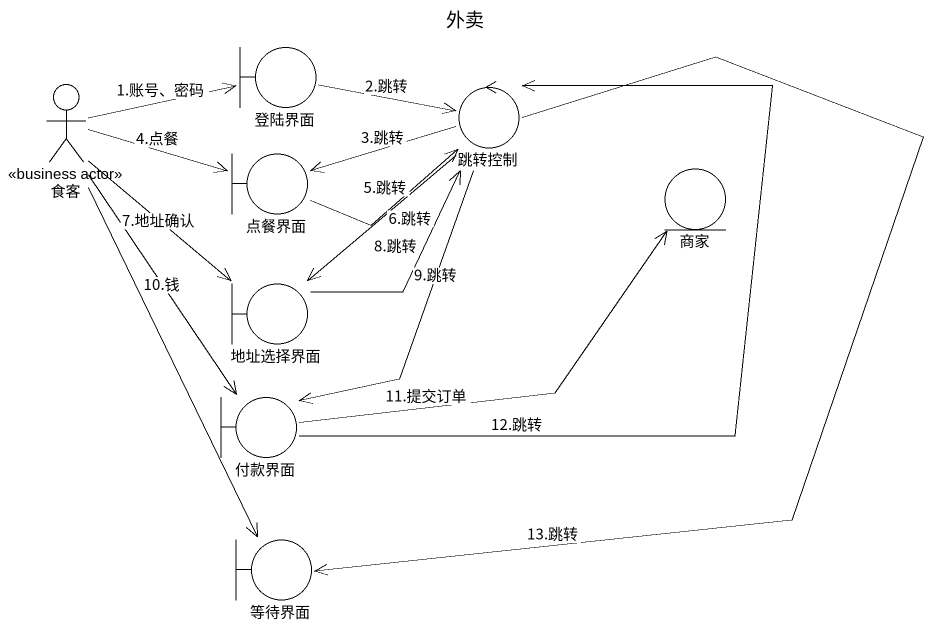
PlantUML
@startuml
title 外卖
boundary 登陆界面
actor 食客 <<business actor>>
control 跳转控制
boundary 点餐界面
entity 商家
boundary 地址选择界面
boundary 付款界面
boundary 等待界面
登陆界面 -right-> 跳转控制 : 2.跳转
食客 -right-> 登陆界面 : 1.账号、密码
食客 -right-> 点餐界面 : 4.点餐
食客 --> 地址选择界面 : 7.地址确认
食客 --> 付款界面 : 10.钱
食客 --> 等待界面
跳转控制 -left-> 点餐界面 : 3.跳转
跳转控制 --> 地址选择界面 : 6.跳转
跳转控制 --> 付款界面 : 9.跳转
跳转控制 --> 等待界面 : 13.跳转
点餐界面 -right-> 跳转控制 : 5.跳转
地址选择界面 -up-> 跳转控制 : 8.跳转
付款界面 -up-> 跳转控制 : 12.跳转
付款界面 -right-> 商家 : 11.提交订单
@enduml
